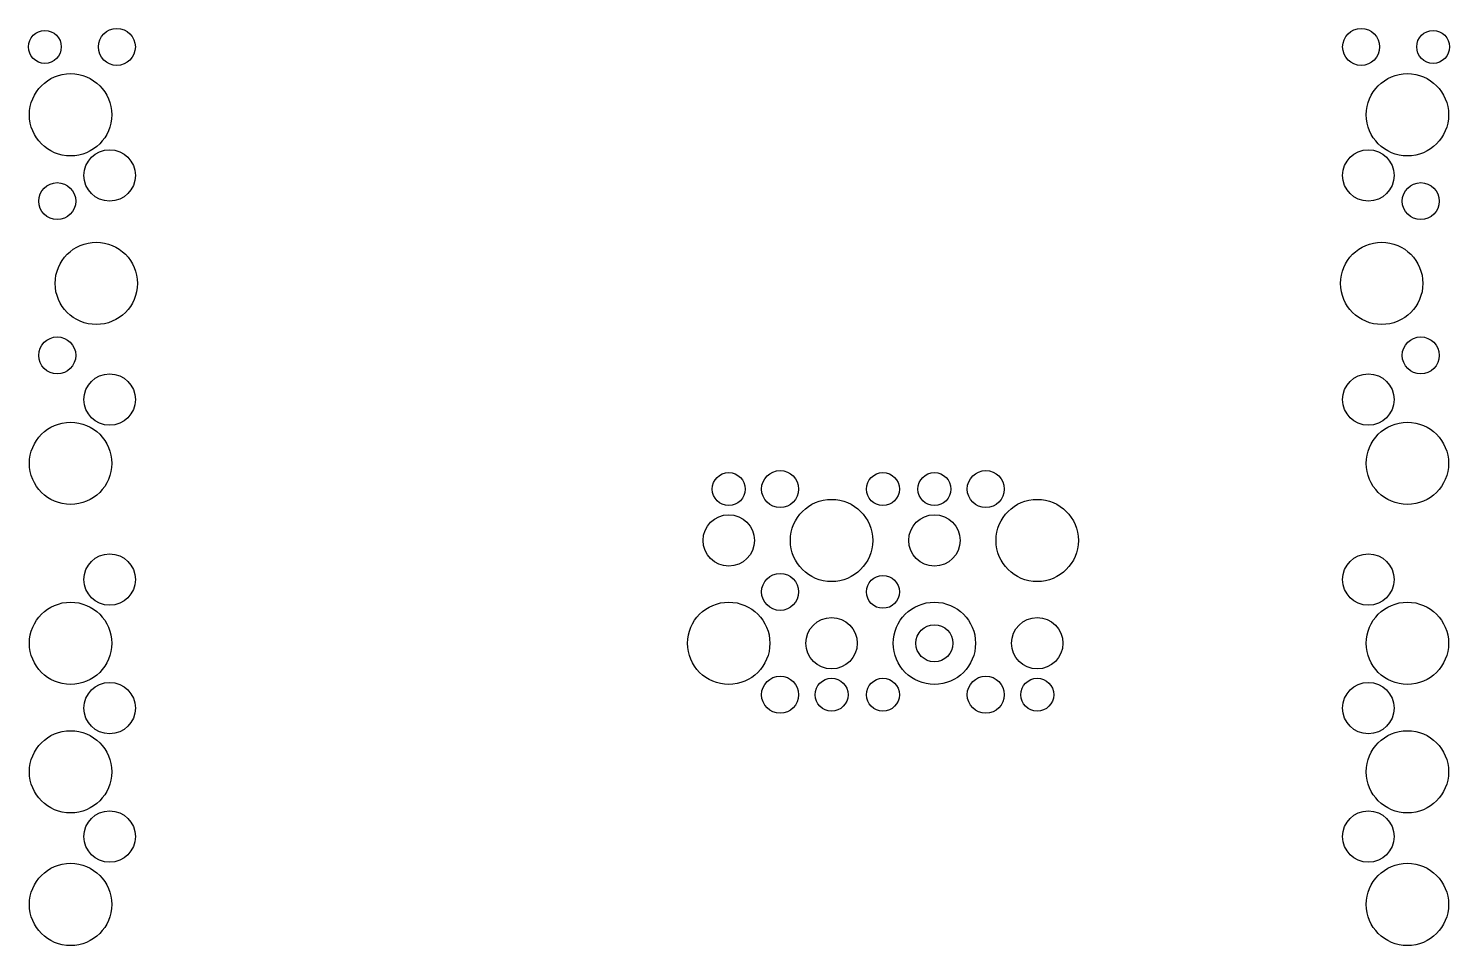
# Model space of a CAD drawing. Extents: x -691 to 691, y -444 to 448.
import ezdxf

# ---------------------------------------------------------------- set-up
doc = ezdxf.new("R2010")
doc.units = 0

msp = doc.modelspace()

# ---------------------------------------------------------------- linework, layer by layer
for centre, radius in [((-675, 430), 16), ((-605, 430), 18), ((605, 430), 18), ((675, 430), 16), ((-650, 364), 40), ((650, 364), 40), ((-612, 305), 25), ((612, 305), 25), ((-663, 280), 18), ((663, 280), 18), ((-625, 200), 40), ((625, 200), 40), ((-663, 130), 18), ((663, 130), 18), ((-612, 87), 25), ((612, 87), 25), ((-650, 25), 40), ((650, 25), 40), ((-10, 0), 16), ((40, 0), 18), ((140, 0), 16), ((190, 0), 16), ((240, 0), 18), ((90, -50), 40), ((290, -50), 40), ((-10, -50), 25), ((190, -50), 25), ((-612, -88), 25), ((612, -88), 25), ((40, -100), 18), ((140, -100), 16), ((-650, -150), 40), ((-10, -150), 40), ((190, -150), 40), ((650, -150), 40), ((90, -150), 25), ((190, -150), 18), ((290, -150), 25), ((-612, -213), 25), ((40, -200), 18), ((90, -200), 16), ((140, -200), 16), ((240, -200), 18), ((290, -200), 16), ((612, -213), 25), ((-650, -275), 40), ((650, -275), 40), ((-612, -338), 25), ((612, -338), 25), ((-650, -404), 40), ((650, -404), 40)]:
    msp.add_circle(centre, radius)

doc.saveas('drawing.dxf')
